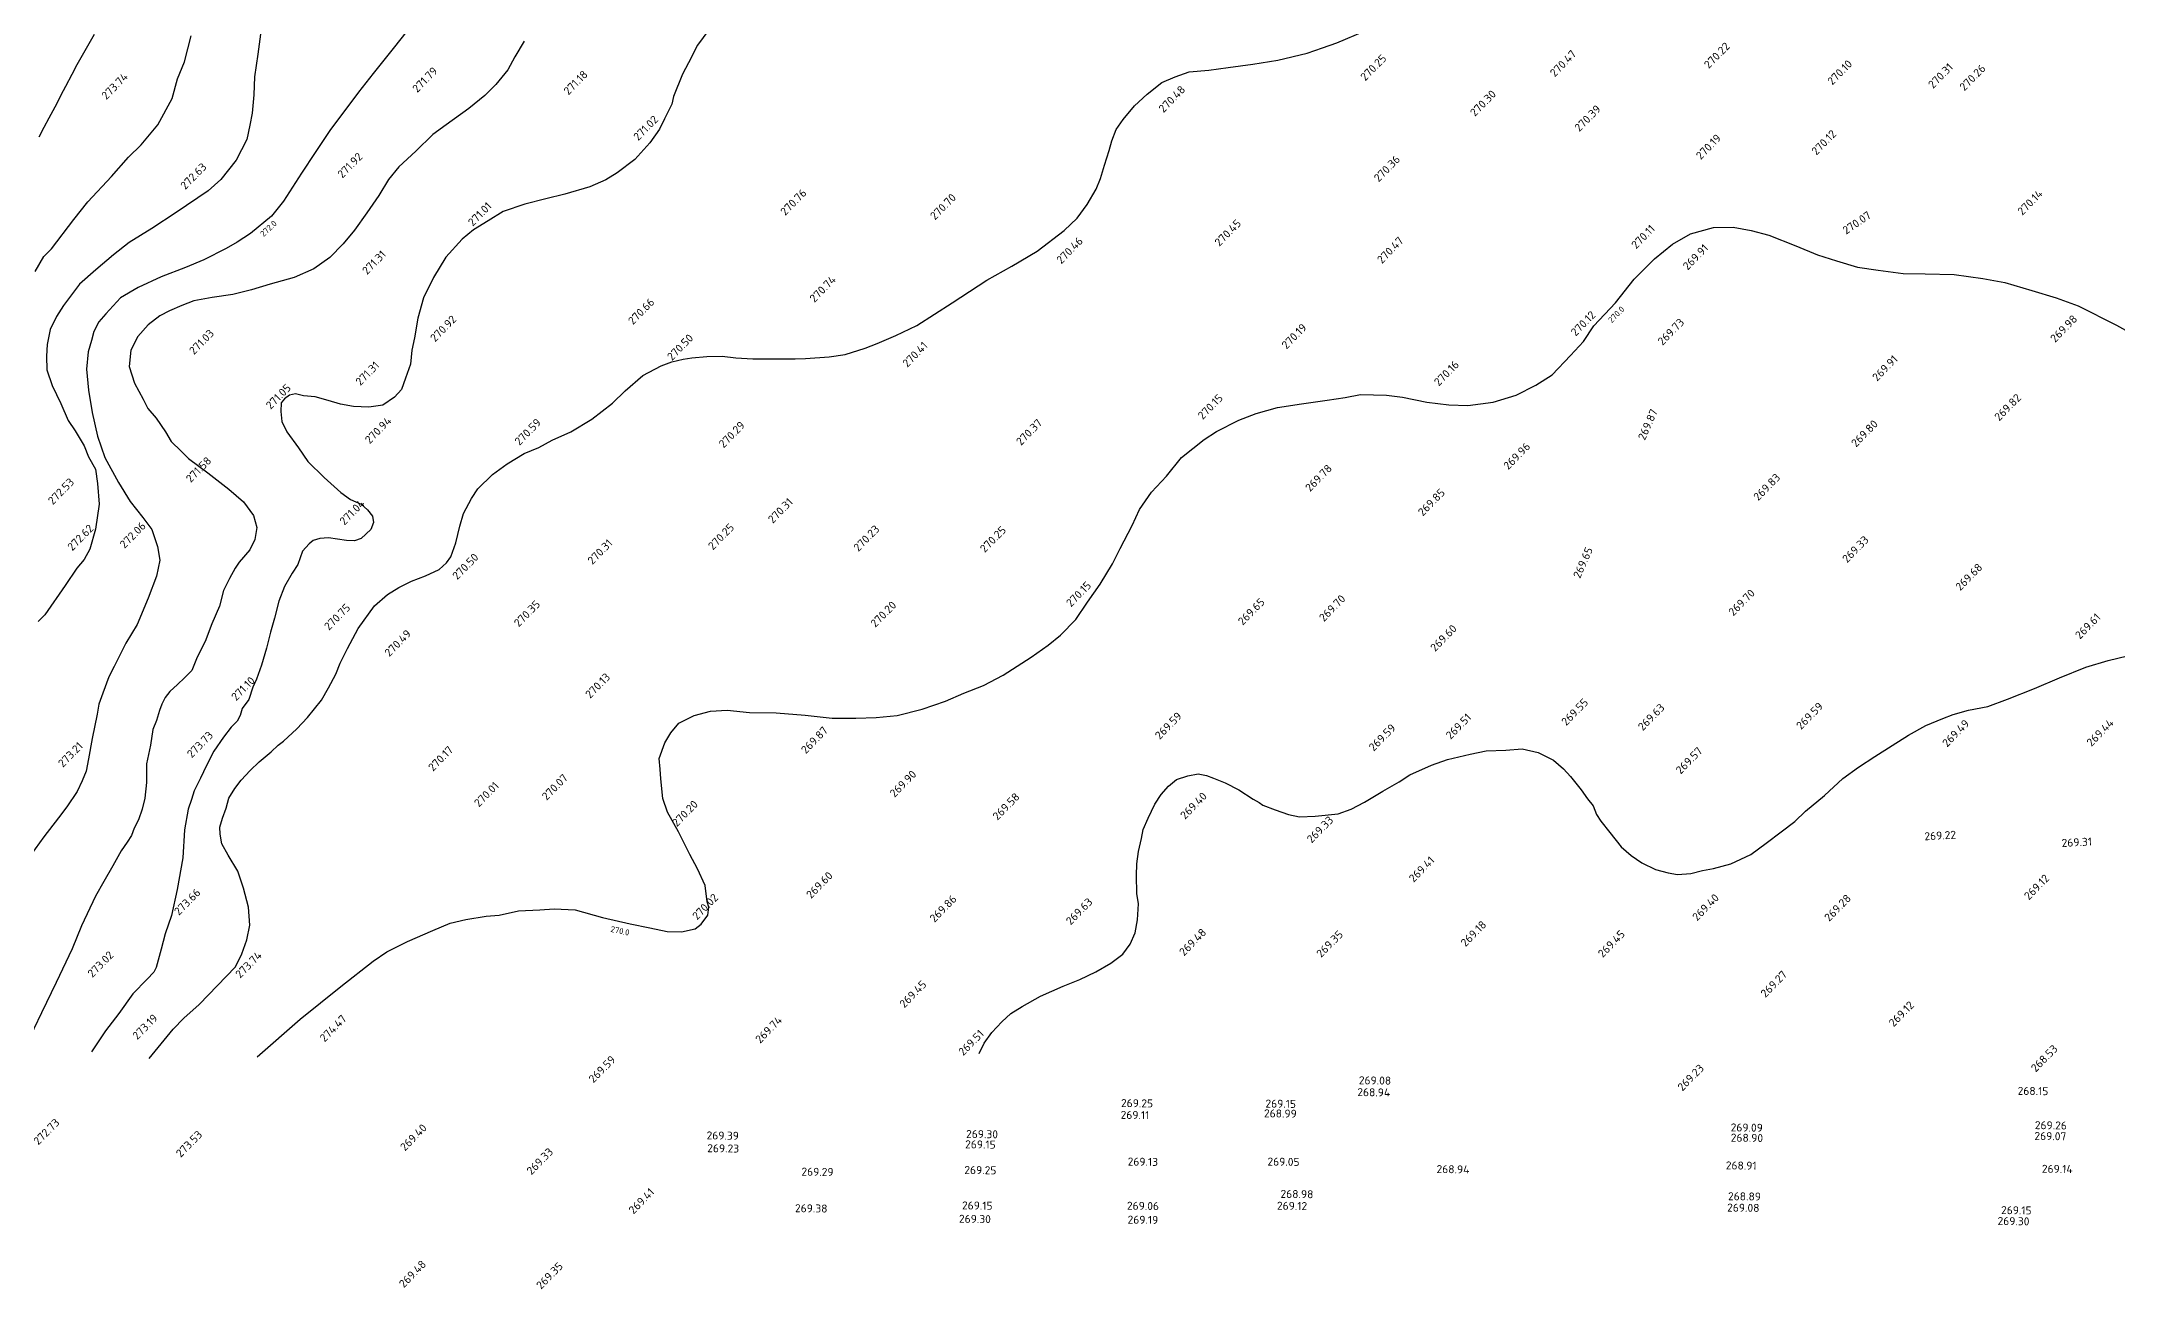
# Model space of a CAD drawing. Header units: metres. Extents: x 36952 to 37841, y 34980 to 35683.
# Drawn here: x 37285.5 to 37544.9, y 34988.1 to 35144.1 of the extents above; entities that cross this region are included whole.
import ezdxf

# ---------------------------------------------------------------- set-up
doc = ezdxf.new("R2010")
doc.units = ezdxf.units.M
doc.header["$LTSCALE"] = 5
doc.layers.add('Линии горизонталей', color=7, linetype='Continuous')
doc.layers.add('Отметки', color=7, linetype='Continuous')
doc.styles.get("Standard").update_dxf_attribs({"font": 'simplex.shx'})

msp = doc.modelspace()

# ---------------------------------------------------------------- linework, layer by layer
at = {"layer": 'Линии горизонталей', "color": 42, "lineweight": 30}
for points, elevation in [([(37368.87, 35145.59), (37367.45, 35143.68), (37366.33, 35141.47), (37365.57, 35140.04), (37364.45, 35137.26), (37364.26, 35136.3), (37363.32, 35134.48), (37362.71, 35133.19), (37361.48, 35131.47), (37359.64, 35129.4), (37357.41, 35127.71), (37355.98, 35126.84), (37353.98, 35125.97), (37350.89, 35125.04), (37348.51, 35124.45), (37345.89, 35123.81), (37343.18, 35122.89), (37341.28, 35121.73), (37339.47, 35120.57), (37338.05, 35119.41), (37336.01, 35117.16), (37334.46, 35114.62), (37333.19, 35112.08), (37332.49, 35109.54), (37332.08, 35107.11), (37331.76, 35105.53), (37331.58, 35103.81), (37330.97, 35102.04), (37330.46, 35100.65), (37329.6, 35099.69), (37328.13, 35098.68), (37326.37, 35098.43), (37324.46, 35098.51), (37322.84, 35098.78), (37321.31, 35099.25), (37319.68, 35099.72), (37318.2, 35099.85), (37317.2, 35100.08), (37316.48, 35099.93), (37315.82, 35099.45), (37315.44, 35098.97), (37315.4, 35097.87), (37315.5, 35096.63), (37316.13, 35095.35), (37317.58, 35093.35), (37318.74, 35091.64), (37320.8, 35089.61), (37322.87, 35087.76), (37324.07, 35086.86), (37325.41, 35086.3), (37326.22, 35085.59), (37326.85, 35084.79), (37326.95, 35084.02), (37326.62, 35083.11), (37325.44, 35082.01), (37324.58, 35081.72), (37323.58, 35081.76), (37321.34, 35082.07), (37320.24, 35082.02), (37319.43, 35081.77), (37318.91, 35081.34), (37318.1, 35080.43), (37317.49, 35078.75), (37316.79, 35077.65), (37315.84, 35076.02), (37315.14, 35074.16), (37314.59, 35072.05), (37314.07, 35070.28), (37313.61, 35068.28), (37312.96, 35066.17), (37312.35, 35064.4), (37311.88, 35063.44), (37311.37, 35061.87), (37310.56, 35060.76), (37310.28, 35059.88), (37309.92, 35059.18), (37309.18, 35058.43), (37308.2, 35057.18), (37307.02, 35055.4), (37306.08, 35053.62), (37305.35, 35052.04), (37304.53, 35050.47), (37304.21, 35049.39), (37303.81, 35048.15), (37303.33, 35045.59), (37303.15, 35042.08), (37302.44, 35038.11), (37301.72, 35034.89), (37300.91, 35032.57), (37300.43, 35030.67), (37299.82, 35028.39), (37299.5, 35027.81), (37298.68, 35026.9), (37296.88, 35025.07), (37295.13, 35022.62), (37293.48, 35020.46), (37291.73, 35017.85)], 271), ([(37298.92, 35017), (37301.94, 35020.65), (37303.26, 35022.06), (37305.18, 35023.77), (37309.73, 35028.47), (37310.5, 35030.08), (37311.15, 35031.82), (37311.51, 35033.68), (37311.33, 35035.91), (37310.73, 35038.3), (37310.01, 35040.4), (37308.8, 35042.41), (37308.01, 35043.85), (37307.79, 35045.05), (37307.76, 35045.9), (37308.11, 35047.03), (37308.55, 35048.31), (37308.87, 35049.55), (37309.65, 35050.76), (37310.43, 35051.79), (37311.53, 35053), (37312.68, 35054.08), (37314.16, 35055.33), (37315.04, 35056.17), (37315.7, 35056.65), (37317.36, 35058.23), (37318.73, 35059.63), (37320.48, 35061.79), (37321.33, 35063.32), (37322.27, 35065.05), (37322.79, 35066.43), (37323.73, 35068.25), (37325.04, 35070.74), (37327.08, 35073.57), (37328.69, 35075.02), (37330.11, 35075.89), (37331.73, 35076.66), (37333.44, 35077.34), (37335.15, 35078.12), (37336.1, 35078.98), (37336.62, 35079.7), (37337.23, 35081.47), (37337.74, 35083.53), (37338.2, 35085.15), (37339.19, 35087.02), (37339.99, 35088.22), (37341.84, 35090), (37343.65, 35091.35), (37345.78, 35092.65), (37347.64, 35093.38), (37349.3, 35094.3), (37351.63, 35095.32), (37354.25, 35096.91), (37356.81, 35098.94), (37358.42, 35100.48), (37360.6, 35102.4), (37362.93, 35103.61), (37364.26, 35104.1), (37365.64, 35104.44), (37366.74, 35104.59), (37368.6, 35104.75), (37370.55, 35104.81), (37372.23, 35104.58), (37374.37, 35104.46), (37377.24, 35104.48), (37379.67, 35104.45), (37380.96, 35104.51), (37383.91, 35104.72), (37385.92, 35105.02), (37388.39, 35105.8), (37389.91, 35106.38), (37392.24, 35107.4), (37394.86, 35108.62), (37399.28, 35111.46), (37403.6, 35114.31), (37406.73, 35116.05), (37409.92, 35117.93), (37413.29, 35120.49), (37414.9, 35122.03), (37416.13, 35123.75), (37417.26, 35125.67), (37417.82, 35127.01), (37418.33, 35128.68), (37418.89, 35130.5), (37419.22, 35131.7), (37419.78, 35133.13), (37420.63, 35134.38), (37422.05, 35136.11), (37423.66, 35137.55), (37425.46, 35138.99), (37427.13, 35139.72), (37428.89, 35140.36), (37431.37, 35140.56), (37433.75, 35140.87), (37436.85, 35141.32), (37439.99, 35141.82), (37443.66, 35142.66), (37445.56, 35143.34), (37447.33, 35143.97), (37450.89, 35145.48)], 270.5), ([(37345.79, 35144.19), (37344.61, 35142.22), (37343.76, 35140.59), (37342.25, 35138.77), (37340.88, 35137.37), (37338.88, 35135.74), (37336.04, 35133.71), (37334.37, 35132.51), (37332.24, 35130.44), (37330.11, 35128.47), (37328.83, 35126.88), (37327.61, 35124.87), (37326.14, 35122.71), (37324.58, 35120.55), (37323.17, 35118.83), (37321.51, 35117.14), (37319.51, 35115.7), (37317.04, 35114.63), (37314.04, 35113.8), (37311.71, 35113.07), (37309.38, 35112.52), (37306.8, 35112.12), (37304.51, 35111.72), (37302.99, 35111.14), (37301.47, 35110.46), (37300.28, 35109.83), (37298.81, 35108.72), (37297.53, 35107.24), (37296.64, 35105.56), (37296.41, 35103.51), (37297.1, 35101.41), (37298.16, 35099.42), (37298.74, 35098.27), (37299.8, 35097.04), (37300.96, 35095.33), (37301.68, 35094.14), (37302.93, 35092.91), (37303.85, 35092.01), (37306.25, 35090.22), (37308.88, 35088.19), (37310.71, 35086.58), (37311.96, 35084.87), (37312.4, 35083.39), (37312.13, 35081.86), (37311.52, 35080.57), (37310.19, 35079.03), (37309.67, 35078.31), (37308.97, 35077.02), (37308.21, 35075.49), (37307.7, 35073.53), (37306.77, 35071.33), (37305.92, 35069.13), (37304.94, 35067.16), (37304.26, 35065.49), (37303.36, 35064.58), (37302.46, 35063.75), (37301.51, 35062.87), (37300.94, 35062.12), (37300.53, 35061.3), (37300.22, 35060.5), (37299.85, 35059.27), (37299.39, 35058.13), (37299.08, 35056.17), (37298.61, 35053.85), (37298.58, 35051.5), (37298.39, 35049.56), (37298.07, 35048.15), (37297.58, 35046.83), (37297.07, 35045.79), (37296.73, 35044.88), (37296.16, 35044.05), (37295.43, 35042.97), (37294.37, 35041.07), (37293.27, 35039.12), (37292.21, 35037.3), (37290.48, 35033.58), (37289.32, 35030.71), (37287.31, 35026.52), (37285.48, 35022.71), (37283.55, 35018.7)], 271.5), ([(37331.01, 35145.26), (37329.58, 35143.45), (37326.91, 35140.14), (37325.07, 35137.79), (37323.11, 35135.19), (37321.57, 35133.15), (37319.67, 35130.25), (37317.95, 35127.66), (37315.7, 35124.17), (37314.22, 35122.3), (37311.59, 35120.13), (37309.92, 35119.04), (37308.55, 35118.25), (37305.74, 35116.85), (37303.47, 35115.87), (37300.43, 35114.71), (37297.56, 35113.37), (37295.35, 35112.1), (37293.51, 35110.1), (37292.62, 35109.08), (37292.02, 35107.88), (37291.73, 35106.74), (37291.32, 35105.35), (37291.1, 35103.19), (37291.36, 35100.56), (37291.8, 35097.75), (37292.48, 35094.81), (37293.4, 35092.12), (37295.1, 35089.02), (37296.56, 35086.63), (37298.13, 35084.61), (37299.28, 35083.12), (37299.95, 35081.02), (37300.26, 35079.29), (37299.86, 35077.31), (37298.8, 35074.54), (37297.41, 35071.26), (37296.02, 35068.94), (37294.55, 35066.02), (37293.9, 35064.71), (37293.13, 35062.69), (37292.65, 35061.28), (37292.41, 35060.04), (37291.81, 35057.02), (37291.34, 35054.46), (37291.06, 35052.93), (37290.57, 35051.69), (37289.92, 35050.36), (37288.62, 35048.45), (37287.59, 35047.09), (37285.75, 35044.72), (37284.12, 35042.48)], 272), ([(37284.66, 35115.37), (37285.78, 35117.24), (37286.73, 35118.21), (37289.52, 35121.88), (37291.25, 35124.11), (37294.22, 35127.25), (37296.36, 35129.66), (37297.91, 35131.23), (37299.99, 35133.71), (37301.82, 35137.02), (37302.46, 35139.48), (37303.35, 35141.58), (37304.16, 35144.83)], 273), ([(37312.85, 35145.07), (37312.51, 35142.55), (37312.11, 35139.73), (37312.01, 35137.45), (37311.78, 35135.17), (37311.49, 35133.67), (37311.15, 35131.87), (37309.79, 35129.28), (37307.89, 35126.87), (37306.28, 35125.48), (37302.28, 35122.76), (37299.24, 35120.76), (37296.44, 35119), (37294.47, 35117.48), (37292.27, 35115.61), (37290.24, 35113.8), (37288.22, 35111.14), (37287.34, 35109.76), (37286.57, 35108.14), (37286.16, 35106.27), (37286.11, 35104.78), (37286.13, 35103.1), (37286.8, 35101.12), (37287.89, 35098.86), (37288.81, 35096.76), (37289.66, 35095.45), (37290.81, 35093.6), (37291.36, 35092.23), (37292.21, 35090.68), (37292.46, 35088.88), (37292.66, 35086.3), (37292.21, 35083.18), (37291.5, 35080.66), (37290.82, 35079.39), (37289.89, 35078.28), (37288.41, 35076.11), (37285.88, 35072.46), (37285.06, 35071.63)], 272.5), ([(37292.05, 35145), (37290.54, 35142.38), (37289.9, 35141.21), (37289.25, 35139.99), (37288.46, 35138.52), (37287.9, 35137.43), (37287.4, 35136.4), (37286.37, 35134.55), (37285.78, 35133.38), (37285.14, 35132.18)], 273.5), ([(37312.41, 35017.22), (37317.79, 35021.92), (37322.87, 35026), (37326.9, 35029.17), (37328.62, 35030.34), (37331.21, 35031.64), (37334.38, 35033.02), (37336.56, 35033.9), (37338.48, 35034.39), (37341.05, 35034.79), (37342.67, 35034.9), (37345.1, 35035.44), (37347.73, 35035.6), (37349.54, 35035.71), (37352.16, 35035.59), (37355.56, 35034.61), (37359.05, 35033.82), (37361.49, 35033.32), (37363.68, 35032.86), (37365.45, 35032.82), (37367.16, 35033.21), (37367.92, 35033.79), (37368.73, 35034.9), (37368.86, 35035.9), (37368.67, 35036.57), (37368.41, 35038.62), (37367.44, 35040.71), (37366.48, 35042.51), (37365.07, 35045.32), (37363.72, 35047.79), (37363.13, 35049.5), (37362.88, 35051.94), (37362.77, 35053.18), (37362.67, 35054.51), (37363.37, 35056.47), (37364.12, 35057.72), (37365.12, 35058.92), (37367.02, 35059.89), (37369.06, 35060.43), (37371.16, 35060.54), (37373.93, 35060.27), (37377.27, 35060.2), (37380.9, 35059.94), (37384.29, 35059.54), (37387.25, 35059.56), (37389.78, 35059.62), (37392.4, 35059.88), (37395.54, 35060.67), (37398.45, 35061.69), (37400.73, 35062.66), (37403.2, 35063.63), (37405.63, 35064.94), (37409.14, 35067.16), (37411.28, 35068.66), (37412.8, 35069.91), (37414.74, 35071.88), (37416.2, 35074.04), (37417.76, 35076.29), (37419.32, 35078.83), (37420.26, 35080.74), (37421.76, 35083.62), (37422.7, 35085.63), (37424.17, 35087.79), (37426.06, 35089.81), (37427.95, 35092.11), (37430.75, 35094.37), (37432.32, 35095.39), (37435.12, 35096.79), (37437.26, 35097.62), (37439.93, 35098.4), (37442.93, 35098.85), (37446.13, 35099.3), (37448.37, 35099.65), (37450.32, 35100), (37453.56, 35099.93), (37455.57, 35099.66), (37458.58, 35099.06), (37461.35, 35098.7), (37463.74, 35098.62), (37466.88, 35099.03), (37469.74, 35099.91), (37472.21, 35101.16), (37474.25, 35102.47), (37476.53, 35104.87), (37478.18, 35106.65), (37479.46, 35108.61), (37482.16, 35111.45), (37484.52, 35114.42), (37487.03, 35116.97), (37489.31, 35118.8), (37491.54, 35120.11), (37494.4, 35120.89), (37496.88, 35120.91), (37499.12, 35120.49), (37501.32, 35119.94), (37504.72, 35118.58), (37507.4, 35117.45), (37509.79, 35116.71), (37512.42, 35115.92), (37515, 35115.55), (37518.11, 35115.15), (37520.87, 35115.07), (37524.5, 35115), (37528.08, 35114.5), (37530.81, 35114), (37534.2, 35113.02), (37537.26, 35112.09), (37539.99, 35111.11), (37544.78, 35108.66), (37549.09, 35106.31)], 270), ([(37402.64, 35017.63), (37403.29, 35018.91), (37404.25, 35020.24), (37405.47, 35021.57), (37406.61, 35022.63), (37408.01, 35023.52), (37410.33, 35024.81), (37413.13, 35026.06), (37415.23, 35026.87), (37417.25, 35027.85), (37419.09, 35028.92), (37420.62, 35030.03), (37421.53, 35031.31), (37422.14, 35032.72), (37422.43, 35034.35), (37422.55, 35036.33), (37422.36, 35037.64), (37422.3, 35039.89), (37422.34, 35041.34), (37422.55, 35042.88), (37422.93, 35044.51), (37423.14, 35045.61), (37423.79, 35047.06), (37424.61, 35048.78), (37425.39, 35050.02), (37426.31, 35051.03), (37427.31, 35051.88), (37428.72, 35052.33), (37430.03, 35052.6), (37431.05, 35052.39), (37431.93, 35052.04), (37433.38, 35051.48), (37435.1, 35050.57), (37436.91, 35049.4), (37437.66, 35049.01), (37438.11, 35048.66), (37439.65, 35048.1), (37441.32, 35047.5), (37442.69, 35047.2), (37444.62, 35047.3), (37447.52, 35047.59), (37449.14, 35048.17), (37450.8, 35049.06), (37453.08, 35050.4), (37455.14, 35051.6), (37456.49, 35052.44), (37459.17, 35053.65), (37461.18, 35054.37), (37464.03, 35055.05), (37466.01, 35055.46), (37468.47, 35055.56), (37470.53, 35055.71), (37472.52, 35055.24), (37474.44, 35054.3), (37475.69, 35053.23), (37476.54, 35052.24), (37477.88, 35050.59), (37478.69, 35049.48), (37479.38, 35048.57), (37479.79, 35047.52), (37480.32, 35046.68), (37481.45, 35045.24), (37482.87, 35043.44), (37484.12, 35042.37), (37485.45, 35041.45), (37487.19, 35040.62), (37488.76, 35040.19), (37489.92, 35040), (37491.57, 35040.13), (37493.05, 35040.51), (37494.41, 35040.76), (37496.58, 35041.34), (37499.1, 35042.52), (37501.01, 35043.9), (37502.89, 35045.32), (37504.57, 35046.61), (37505.92, 35047.91), (37508.28, 35049.89), (37510.59, 35052), (37512.55, 35053.42), (37514.59, 35054.76), (37516.74, 35056.14), (37518.78, 35057.4), (37520.94, 35058.62), (37523.1, 35059.52), (37524.39, 35060.01), (37526.27, 35060.54), (37528.71, 35061), (37531.16, 35061.94), (37534.52, 35063.25), (37537.68, 35064.6), (37540.96, 35065.91), (37543.73, 35066.77), (37547.38, 35067.64)], 269.5)]:
    msp.add_lwpolyline(points, dxfattribs=dict(at, elevation=elevation))

# ---------------------------------------------------------------- texts
for s, rotation, p in [('272.0', 43.5189, (37313.23, 35119.66)), ('270.0', 45.8189, (37481.71, 35108.89)), ('270.0', 347.9189, (37356.53, 35032.84))]:
    msp.add_text(s, height=0.75, rotation=rotation, dxfattribs=at).set_placement(p)
at = {"layer": 'Отметки', "color": 7}
for s, rotation, p in [('270.47', 45.4189, (37474.58, 35139.63)), ('270.22', 45.4189, (37493.83, 35140.67)), ('271.79', 45.4189, (37332.42, 35137.67)), ('271.18', 45.4189, (37351.32, 35137.37)), ('270.25', 45.4189, (37450.89, 35139.13)), ('270.10', 45.4189, (37509.26, 35138.6)), ('270.31', 45.4189, (37521.85, 35138.18)), ('270.26', 45.4189, (37525.77, 35137.88)), ('273.74', 45.4189, (37293.57, 35136.79)), ('270.48', 45.4189, (37425.68, 35135.16)), ('270.30', 45.4189, (37464.6, 35134.68)), ('270.39', 45.4189, (37477.65, 35132.78)), ('271.02', 45.4189, (37360.04, 35131.65)), ('270.19', 45.4189, (37492.83, 35129.29)), ('270.12', 45.4189, (37507.27, 35129.85)), ('271.92', 45.4189, (37323.06, 35126.97)), ('270.36', 45.4189, (37452.58, 35126.5)), ('272.63', 45.4189, (37303.43, 35125.55)), ('270.76', 45.4189, (37378.41, 35122.3)), ('270.70', 45.4189, (37397.12, 35121.75)), ('270.14', 45.4189, (37533.01, 35122.33)), ('271.01', 45.4189, (37339.37, 35120.96)), ('270.45', 45.4189, (37432.67, 35118.45)), ('270.07', 34.2189, (37510.99, 35119.97)), ('270.46', 45.4189, (37412.91, 35116.25)), ('270.47', 45.4189, (37452.98, 35116.29)), ('270.11', 45.4189, (37484.75, 35118.13)), ('271.31', 45.4189, (37326.15, 35114.91)), ('269.91', 45.4189, (37491.19, 35115.48)), ('270.74', 45.4189, (37382.06, 35111.44)), ('270.66', 45.4189, (37359.38, 35108.64)), ('270.92', 45.4189, (37334.65, 35106.5)), ('270.12', 45.4189, (37477.19, 35107.22)), ('269.73', 45.4189, (37488.05, 35106.08)), ('269.98', 45.4189, (37537.11, 35106.44)), ('271.03', 45.4189, (37304.52, 35104.9)), ('270.50', 45.4189, (37364.26, 35104.17)), ('270.41', 45.4189, (37393.67, 35103.33)), ('270.19', 45.4189, (37441.05, 35105.61)), ('271.31', 45.4189, (37325.32, 35101.04)), ('270.16', 45.4189, (37460.09, 35100.99)), ('269.91', 45.4189, (37514.86, 35101.59)), ('271.05', 45.4189, (37314.11, 35098.07)), ('270.15', 45.4189, (37430.58, 35096.8)), ('269.82', 45.4189, (37530.12, 35096.62)), ('270.94', 45.4189, (37326.49, 35093.77)), ('270.59', 45.4189, (37345.2, 35093.57)), ('270.29', 45.4189, (37370.71, 35093.25)), ('270.37', 45.4189, (37407.87, 35093.55)), ('269.87', 66.1189, (37485.84, 35094.2)), ('269.80', 45.4189, (37512.23, 35093.35)), ('269.96', 45.4189, (37468.77, 35090.52)), ('271.58', 45.4189, (37304.12, 35088.91)), ('269.78', 45.4189, (37444, 35087.78)), ('272.53', 45.4189, (37286.88, 35086.15)), ('269.85', 45.4189, (37458.09, 35084.73)), ('269.83', 45.4189, (37500.01, 35086.64)), ('271.04', 45.4189, (37323.32, 35083.6)), ('270.31', 45.4189, (37376.86, 35083.82)), ('272.62', 45.4189, (37289.31, 35080.38)), ('272.06', 45.4189, (37295.85, 35080.69)), ('270.25', 45.4189, (37369.37, 35080.49)), ('270.23', 45.4189, (37387.55, 35080.3)), ('270.25', 45.4189, (37403.35, 35080.16)), ('270.31', 45.4189, (37354.32, 35078.67)), ('269.65', 66.1189, (37477.74, 35076.94)), ('269.33', 45.4189, (37511.11, 35078.89)), ('270.50', 45.4189, (37337.42, 35076.76)), ('269.68', 45.4189, (37525.26, 35075.4)), ('270.15', 45.4189, (37414.12, 35073.37)), ('269.70', 45.4189, (37496.9, 35072.24)), ('270.75', 45.4189, (37321.39, 35070.44)), ('270.35', 45.4189, (37345.11, 35070.87)), ('270.20', 45.4189, (37389.67, 35070.81)), ('269.65', 45.4189, (37435.59, 35071.08)), ('269.70', 45.4189, (37445.73, 35071.54)), ('269.61', 45.4189, (37540.21, 35069.34)), ('270.49', 45.4189, (37328.94, 35067.15)), ('269.60', 45.4189, (37459.63, 35067.79)), ('270.13', 45.4189, (37354.03, 35061.94)), ('271.10', 45.4189, (37309.79, 35061.64)), ('269.59', 45.4189, (37425.22, 35056.81)), ('269.51', 45.4189, (37461.57, 35056.82)), ('269.55', 45.4189, (37476.01, 35058.53)), ('269.63', 45.4189, (37485.58, 35057.9)), ('269.59', 45.4189, (37505.36, 35058.04)), ('273.73', 45.4189, (37304.25, 35054.5)), ('269.87', 45.4189, (37380.99, 35055.01)), ('269.59', 45.4189, (37451.95, 35055.34)), ('269.49', 45.4189, (37523.61, 35055.86)), ('269.44', 45.4189, (37541.65, 35055.93)), ('273.21', 45.4189, (37288.14, 35053.32)), ('270.17', 45.4189, (37334.4, 35052.82)), ('269.57', 45.4189, (37490.31, 35052.47)), ('270.07', 45.4189, (37348.6, 35049.19)), ('269.90', 45.4189, (37392.08, 35049.57)), ('270.01', 45.4189, (37340.13, 35048.36)), ('269.58', 45.4189, (37404.94, 35046.71)), ('269.40', 45.4189, (37428.38, 35046.82)), ('270.20', 45.4189, (37364.88, 35045.91)), ('269.33', 45.4189, (37444.2, 35043.85)), ('269.22', 3.1189, (37520.8, 35044.27)), ('269.31', 3.1189, (37537.95, 35043.43)), ('269.41', 45.4189, (37456.95, 35038.94)), ('269.60', 45.4189, (37381.64, 35036.91)), ('269.12', 45.4189, (37533.83, 35036.74)), ('273.66', 45.4189, (37302.64, 35034.81)), ('270.02', 45.4189, (37367.4, 35034.24)), ('269.86', 45.4189, (37397.07, 35033.94)), ('269.63', 45.4189, (37414.09, 35033.61)), ('269.40', 45.4189, (37492.37, 35034.12)), ('269.28', 45.4189, (37508.87, 35034.05)), ('269.18', 45.4189, (37463.43, 35030.89)), ('269.48', 45.4189, (37428.25, 35029.74)), ('269.35', 45.4189, (37445.39, 35029.54)), ('269.45', 45.4189, (37480.58, 35029.54)), ('273.02', 45.4189, (37291.83, 35027.05)), ('273.74', 45.4189, (37310.3, 35026.96)), ('269.45', 45.4189, (37393.3, 35023.25)), ('269.27', 45.4189, (37500.91, 35024.55)), ('269.12', 45.4189, (37516.93, 35020.88)), ('273.19', 45.4189, (37297.44, 35019.27)), ('274.47', 45.4189, (37320.85, 35018.98)), ('269.74', 45.4189, (37375.28, 35018.82)), ('269.51', 45.4189, (37400.66, 35017.27)), ('268.53', 45.4189, (37534.69, 35015.23)), ('269.59', 45.4189, (37354.45, 35013.87)), ('269.23', 45.4189, (37490.53, 35012.85)), ('268.94', 359.2189, (37449.9, 35012.3)), ('269.08', 359.2189, (37450.09, 35013.78)), ('268.15', 359.2189, (37532.42, 35012.46)), ('269.11', 359.2189, (37420.32, 35009.46)), ('269.25', 359.2189, (37420.37, 35010.93)), ('268.99', 359.2189, (37438.24, 35009.65)), ('269.15', 359.2189, (37438.42, 35010.87)), ('272.73', 45.4189, (37285.07, 35006.1)), ('273.53', 45.4189, (37302.87, 35004.56)), ('269.40', 45.4189, (37330.89, 35005.35)), ('269.39', 359.2189, (37368.58, 35006.89)), ('269.30', 359.2189, (37401.01, 35007.07)), ('269.09', 359.2189, (37496.56, 35007.89)), ('269.07', 359.2189, (37534.52, 35006.82)), ('269.26', 359.2189, (37534.57, 35008.17)), ('269.33', 45.4189, (37346.7, 35002.38)), ('269.23', 359.2189, (37368.66, 35005.29)), ('269.15', 359.2189, (37400.89, 35005.78)), ('268.90', 359.2189, (37496.57, 35006.61)), ('269.29', 359.2189, (37380.43, 35002.36)), ('269.25', 359.2189, (37400.79, 35002.57)), ('269.13', 359.2189, (37421.2, 35003.62)), ('269.05', 359.2189, (37438.67, 35003.62)), ('268.94', 359.2189, (37459.8, 35002.68)), ('268.91', 359.2189, (37495.95, 35003.14)), ('269.14', 359.2189, (37535.45, 35002.72)), ('269.41', 45.4189, (37359.45, 34997.47)), ('268.98', 359.2189, (37440.3, 34999.58)), ('268.89', 359.2189, (37496.23, 34999.29)), ('269.38', 359.2189, (37379.63, 34997.79)), ('269.30', 359.2189, (37400.12, 34996.47)), ('269.15', 359.2189, (37400.5, 34998.14)), ('269.06', 359.2189, (37421.11, 34998.1)), ('269.12', 359.2189, (37439.86, 34998.1)), ('269.08', 359.2189, (37496.12, 34997.87)), ('269.15', 359.2189, (37530.35, 34997.55)), ('269.19', 359.2189, (37421.19, 34996.36)), ('269.30', 359.2189, (37529.91, 34996.19)), ('269.48', 45.4189, (37330.75, 34988.26)), ('269.35', 45.4189, (37347.9, 34988.07))]:
    msp.add_text(s, height=1, rotation=rotation, dxfattribs=at).set_placement(p)

doc.saveas('drawing.dxf')
